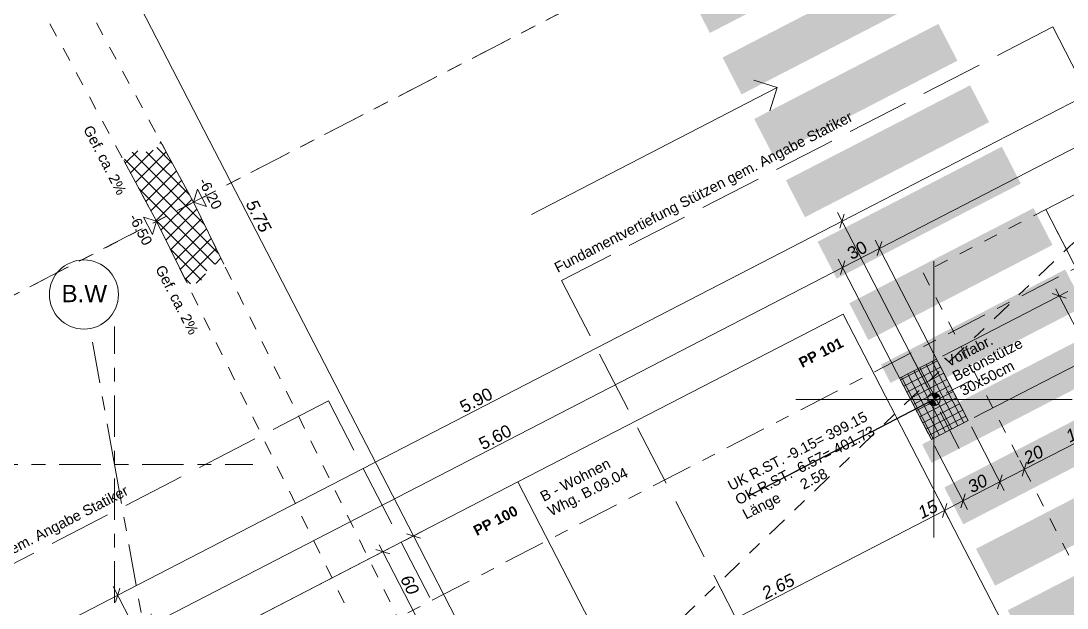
# Model space of a CAD drawing. Header units: metres. Extents: x 2688579.7 to 2688666, y 1281656.9 to 1281721.4.
# Drawn here: x 2688632.6 to 2688640.17, y 1281685.55 to 1281689.8 of the extents above; entities that cross this region are included whole.
import ezdxf

# ---------------------------------------------------------------- set-up
doc = ezdxf.new("R2010")
doc.units = ezdxf.units.M
doc.header["$PDMODE"] = 2
doc.header["$PDSIZE"] = -2
for name, pattern in [('Strich 2_1mm', [0.15000000000000002, 0.1, -0.05]), ('Strich 9_3mm', [0.6, 0.45, -0.15]), ('Strichpunkt 3_1_1mm Achsen', [0.25, 0.15, -0.05, 0, -0.05]), ('Strichpunkt 6_1_1mm', [0.39999999999999997, 0.3, -0.05, 0, -0.05]), ('Strichpunkt 6_2_2mm Schnitt', [0.5, 0.3, -0.1, 0, -0.1])]:
    doc.linetypes.add(name, pattern=pattern)
for name, color, linetype in [('00 11 Geometer', 7, 'Continuous'), ('00 14 Achsen', 7, 'Continuous'), ('00 73 Schnittlinien', 7, 'Continuous'), ('00 80 Plangrafik', 7, 'Continuous'), ('01 16 Stützen', 7, 'Continuous'), ('01 20 Linien', 7, 'Continuous'), ('02 11 Fundamente', 7, 'Continuous'), ('02 12 Unterzüge_Deckenabsätze', 7, 'Continuous'), ('03 14 Rampen', 7, 'Continuous'), ('07 12 Bemassung innen', 7, 'Continuous'), ('07 13 Höhenkoten', 7, 'Continuous'), ('08 11 Beschriftung allgemein', 7, 'Continuous'), ('09 11 Raumdefinitionen.SIA 416', 7, 'Continuous')]:
    doc.layers.add(name, color=color, linetype=linetype)
doc.styles.add('ERSTELLTER_STIL_1', font='arial.ttf')
doc.styles.add('ERSTELLTER_STIL_2', font='')
doc.styles.add('ERSTELLTER_STIL_3', font='')
doc.styles.get("Standard").update_dxf_attribs({"font": 'arial.ttf'})
doc.styles.get('ERSTELLTER_STIL_2').set_extended_font_data('Arial', italic=True)
doc.styles.get('ERSTELLTER_STIL_3').set_extended_font_data('Arial', bold=True)
doc.dimstyles.new('ERSTELLTER_STIL__1', dxfattribs={"dimtxt": 0.08999999761581422, "dimasz": 0.07125000000000001, "dimexe": 0.18, "dimexo": 0.0625, "dimgap": 0.09, "dimtad": 1, "dimzin": 0, "dimdsep": 46, "dimtxsty": 'ERSTELLTER_STIL_2', "dimblk": 'ARROWHEAD_6', "dimblk1": 'ARROWHEAD_6', "dimblk2": 'ARROWHEAD_6', "dimcen": 0.09, "dimse1": 1, "dimse2": 1, "dimclrd": 256, "dimclre": 256, "dimclrt": 256, "dimazin": 0, "dimtfac": 1, "dimtdec": 4, "dimtmove": 0, "dimatfit": 3, "dimfxl": 1, "dimtolj": 1, "dimtzin": 0, "dimarcsym": 0})
doc.dimstyles.new('ERSTELLTER_STIL__12', dxfattribs={"dimtxt": 0.08999999761581422, "dimasz": 0.07125000000000001, "dimexe": 0.18, "dimexo": 0.05, "dimgap": 0.09, "dimtad": 1, "dimzin": 0, "dimdsep": 46, "dimtxsty": 'ERSTELLTER_STIL_2', "dimblk": 'ARROWHEAD_6', "dimblk1": 'ARROWHEAD_6', "dimblk2": 'ARROWHEAD_6', "dimcen": 0.09, "dimclrd": 256, "dimclre": 256, "dimclrt": 256, "dimazin": 0, "dimtfac": 1, "dimtdec": 4, "dimtmove": 0, "dimatfit": 3, "dimfxl": 1, "dimtolj": 1, "dimtzin": 0, "dimarcsym": 0})
doc.dimstyles.new('ERSTELLTER_STIL__13', dxfattribs={"dimtxt": 0.08999999761581422, "dimasz": 0.07125000000000001, "dimexe": 0.18, "dimexo": 0.5, "dimgap": 0.09, "dimtad": 1, "dimzin": 0, "dimdsep": 46, "dimtxsty": 'ERSTELLTER_STIL_2', "dimblk": 'ARROWHEAD_6', "dimblk1": 'ARROWHEAD_6', "dimblk2": 'ARROWHEAD_6', "dimcen": 0.09, "dimclrd": 256, "dimclre": 256, "dimclrt": 256, "dimazin": 0, "dimtfac": 1, "dimtdec": 4, "dimtmove": 0, "dimatfit": 3, "dimfxl": 1, "dimtolj": 1, "dimtzin": 0, "dimarcsym": 0})
doc.dimstyles.new('ERSTELLTER_STIL__14', dxfattribs={"dimtxt": 0.08999999761581422, "dimasz": 0.07125000000000001, "dimexe": 0.18, "dimexo": 0.0625, "dimgap": 0.09, "dimtad": 1, "dimzin": 0, "dimdsep": 46, "dimtxsty": 'ERSTELLTER_STIL_2', "dimblk": 'ARROWHEAD_6', "dimblk1": 'ARROWHEAD_6', "dimblk2": 'ARROWHEAD_6', "dimcen": 0.09, "dimse1": 1, "dimse2": 1, "dimclrd": 256, "dimclre": 256, "dimclrt": 256, "dimazin": 0, "dimtfac": 1, "dimtdec": 4, "dimtmove": 2, "dimatfit": 3, "dimfxl": 1, "dimtolj": 1, "dimtzin": 0, "dimarcsym": 0})
doc.dimstyles.new('ERSTELLTER_STIL__19', dxfattribs={"dimtxt": 0.18, "dimasz": 0.1824, "dimexe": 0.18, "dimexo": 0.0625, "dimgap": 0.09, "dimtad": 0, "dimtih": 1, "dimtoh": 1, "dimdec": 4, "dimzin": 0, "dimdsep": 46, "dimtxsty": 'Standard', "dimcen": 0.09, "dimadec": 0, "dimazin": 0, "dimtfac": 1, "dimtdec": 4, "dimtmove": 0, "dimatfit": 3, "dimldrblk": 'ARROWHEAD_12', "dimfxl": 1, "dimtolj": 1, "dimtzin": 0, "dimarcsym": 0})
doc.dimstyles.new('ERSTELLTER_STIL__2', dxfattribs={"dimtxt": 0.08999999761581422, "dimasz": 0.07125000000000001, "dimexe": 0.18, "dimexo": 0.05, "dimgap": 0.09, "dimtad": 1, "dimzin": 0, "dimdsep": 46, "dimtxsty": 'ERSTELLTER_STIL_1', "dimblk": 'ARROWHEAD_6', "dimblk1": 'ARROWHEAD_6', "dimblk2": 'ARROWHEAD_6', "dimcen": 0.09, "dimclrd": 7, "dimclre": 7, "dimclrt": 7, "dimazin": 0, "dimtfac": 1, "dimtdec": 4, "dimtmove": 0, "dimatfit": 3, "dimfxl": 1, "dimtolj": 1, "dimtzin": 0, "dimarcsym": 0})

# ---------------------------------------------------------------- blocks, each defined once
blk = doc.blocks.new('*D111')
at = {"layer": '07 12 Bemassung innen', "color": 7, "linetype": 'Continuous', "lineweight": 5, "transparency": 16777216}
for p, q in [((233.2878005992614, 32.88388098017178), (240.8856666908548, 36.80498124849881)), ((233.9298526917144, 31.63978481112208), (233.2555547301713, 32.94636339035959)), ((227.3783098415156, 29.83411601767645), (233.2878005992614, 32.88388098017178)), ((227.4105557106057, 29.77163360748863), (225.8878569220695, 32.72214767278322))]:
    blk.add_line(p, q, dxfattribs=at)
at = {"layer": '07 12 Bemassung innen', "color": 7, "linetype": 'Continuous', "lineweight": 18, "transparency": 16777216}
for p, q in [((233.3039267545135, 32.93440272911997), (233.2716744440092, 32.83335923122359)), ((227.3944359967678, 29.88463776662464), (227.3621836862635, 29.78359426872826))]:
    blk.add_line(p, q, dxfattribs=at)
at = {"layer": '07 12 Bemassung innen', "color": 7, "lineweight": 18, "transparency": 16777216, "insert": (230.2184070371142, 31.32008666355038), "char_height": 0.08999999761581422, "attachment_point": 7, "rotation": 27.29731528547218, "style": 'ERSTELLTER_STIL_1'}
blk.add_mtext('\\A1;{\\pql;\\fArial|b0|i0|c0|p38;6.65}', dxfattribs=at)
blk = doc.blocks.new('ARROWHEAD_6')
at = {"color": 0, "linetype": 'Continuous', "lineweight": 0}
for p, q in [((0, 0), (-1, 0)), ((-0.5, -0.5), (0.5, 0.5))]:
    blk.add_line(p, q, dxfattribs=at)
blk = doc.blocks.new('*D112')
at = {"layer": '07 12 Bemassung innen', "color": 7, "linetype": 'Continuous', "lineweight": 5, "transparency": 16777216}
for p, q in [((240.8856666908548, 36.80498124849881), (246.1277193206073, 39.51029530975206)), ((233.2878005992614, 32.88388098017178), (240.8856666908548, 36.80498124849881)), ((241.527718849225, 35.56088495172227), (240.8534208217647, 36.86746365868662))]:
    blk.add_line(p, q, dxfattribs=at)
at = {"layer": '07 12 Bemassung innen', "color": 7, "linetype": 'Continuous', "lineweight": 18, "transparency": 16777216}
for p, q in [((240.9017928461069, 36.855502997447), (240.8695405356026, 36.75445949955063)), ((233.3039267545135, 32.93440272911997), (233.2716744440092, 32.83335923122359))]:
    blk.add_line(p, q, dxfattribs=at)
at = {"layer": '07 12 Bemassung innen', "color": 7, "lineweight": 18, "transparency": 16777216, "insert": (236.9720854617837, 34.80551927896156), "char_height": 0.08999999761581422, "attachment_point": 7, "rotation": 27.29731528547218, "style": 'ERSTELLTER_STIL_1'}
blk.add_mtext('\\A1;{\\pql;\\fArial|b0|i0|c0|p38;8.55}', dxfattribs=at)
blk = doc.blocks.new('*D113')
at = {"layer": '07 12 Bemassung innen', "color": 7, "linetype": 'Continuous', "lineweight": 5, "transparency": 16777216}
for p, q in [((246.7698181174055, 38.26610864228707), (246.0954734515172, 39.57277771993987)), ((240.8856666908548, 36.80498124849881), (246.1277193206073, 39.51029530975206))]:
    blk.add_line(p, q, dxfattribs=at)
at = {"layer": '07 12 Bemassung innen', "color": 7, "linetype": 'Continuous', "lineweight": 18, "transparency": 16777216}
for p, q in [((246.1438454758594, 39.56081705870024), (246.1115931653551, 39.45977356080387)), ((240.9017928461069, 36.855502997447), (240.8695405356026, 36.75445949955063))]:
    blk.add_line(p, q, dxfattribs=at)
at = {"layer": '07 12 Bemassung innen', "color": 7, "lineweight": 18, "transparency": 16777216, "insert": (243.3920448224567, 38.1187264437517), "char_height": 0.08999999761581422, "attachment_point": 7, "rotation": 27.29731528547218, "style": 'ERSTELLTER_STIL_1'}
blk.add_mtext('\\A1;{\\pql;\\fArial|b0|i0|c0|p38;5.90}', dxfattribs=at)
blk = doc.blocks.new('*D114')
at = {"layer": '07 12 Bemassung innen', "color": 7, "linetype": 'Continuous', "lineweight": 5, "transparency": 16777216}
for p, q in [((246.1277193206073, 39.51029530975206), (252.0388640793082, 42.56091386765312)), ((246.7698181174055, 38.26610864228707), (246.0954734515172, 39.57277771993987)), ((240.8856666908548, 36.80498124849881), (246.1277193206073, 39.51029530975206))]:
    blk.add_line(p, q, dxfattribs=at)
at = {"layer": '07 12 Bemassung innen', "color": 7, "linetype": 'Continuous', "lineweight": 18, "transparency": 16777216}
for p, q in [((252.0549902345603, 42.61143561660131), (252.022737924056, 42.51039211870492)), ((246.1438454758594, 39.56081705870024), (246.1115931653551, 39.45977356080387))]:
    blk.add_line(p, q, dxfattribs=at)
at = {"layer": '07 12 Bemassung innen', "color": 7, "lineweight": 18, "transparency": 16777216, "insert": (248.9686435166834, 40.99669275332886), "char_height": 0.08999999761581422, "attachment_point": 7, "rotation": 27.29731528547218, "style": 'ERSTELLTER_STIL_1'}
blk.add_mtext('\\A1;{\\pql;\\fArial|b0|i0|c0|p38;6.65}', dxfattribs=at)
blk = doc.blocks.new('*D115')
at = {"layer": '07 12 Bemassung innen', "color": 7, "linetype": 'Continuous', "lineweight": 5, "transparency": 16777216}
for p, q in [((260.0529821663325, 40.45099655346925), (257.4753283488428, 45.44568355343395)), ((252.0388640793082, 42.56091386765311), (257.5075742179328, 45.38320114324614)), ((257.5075742179328, 45.38320114324614), (257.5575601460831, 45.40899783851817)), ((246.1277193206073, 39.51029530975206), (252.0388640793082, 42.56091386765312)), ((252.6810044893866, 41.31664656666465), (252.0066182102181, 42.62339627784093))]:
    blk.add_line(p, q, dxfattribs=at)
at = {"layer": '07 12 Bemassung innen', "color": 7, "linetype": 'Continuous', "lineweight": 18, "transparency": 16777216}
for p, q in [((257.4914480626807, 45.33267939429795), (257.523700373185, 45.43372289219433)), ((252.0549902345603, 42.61143561660131), (252.022737924056, 42.51039211870492))]:
    blk.add_line(p, q, dxfattribs=at)
at = {"layer": '07 12 Bemassung innen', "color": 7, "lineweight": 18, "transparency": 16777216, "insert": (254.6392221424388, 43.92149346632515), "char_height": 0.08999999761581422, "attachment_point": 7, "rotation": 27.29731528547218, "style": 'ERSTELLTER_STIL_1'}
blk.add_mtext('\\A1;{\\pql;\\fArial|b0|i0|c0|p38;6.15\\fArial|b0|i0|c0|p38;\\A1{\\H.66x;\\S5^  ;}}', dxfattribs=at)
blk = doc.blocks.new('*D250')
at = {"layer": '07 12 Bemassung innen', "color": 7, "linetype": 'Continuous', "lineweight": 5, "transparency": 16777216}
for p, q in [((252.3097408329813, 42.36310763495781), (252.0431492183082, 42.22552525613005)), ((252.0109033482665, 42.28800766582673), (252.6623561083523, 41.02569598991101)), ((252.0431492183082, 42.22552525613005), (246.3985961207457, 39.31248898702451)), ((246.366350250704, 39.37497139672119), (247.0177635051525, 38.11273627037323)), ((246.3985961207457, 39.3124889870245), (246.1320045060726, 39.17490660819674))]:
    blk.add_line(p, q, dxfattribs=at)
at = {"layer": '07 12 Bemassung innen', "color": 7, "linetype": 'Continuous', "lineweight": 18, "transparency": 16777216}
for p, q in [((252.0270230638255, 42.17500350693624), (252.0592753727908, 42.27604700532385)), ((246.3824699662631, 39.2619672378307), (246.4147222752284, 39.36301073621831))]:
    blk.add_line(p, q, dxfattribs=at)
at = {"layer": '07 12 Bemassung innen', "color": 7, "lineweight": 18, "transparency": 16777216, "insert": (249.1062244736036, 40.73009527762353), "char_height": 0.08999999761581422, "attachment_point": 7, "rotation": 27.297316158146444, "style": 'ERSTELLTER_STIL_1'}
blk.add_mtext('\\A1;{\\pql;\\fArial|b0|i0|c0|p38;6.35}', dxfattribs=at)
blk = doc.blocks.new('*D251')
at = {"layer": '07 12 Bemassung innen', "color": 7, "linetype": 'Continuous', "lineweight": 5, "transparency": 16777216}
for p, q in [((246.3985961207457, 39.3124889870245), (246.1320045060726, 39.17490660819674)), ((246.0997586360309, 39.23738901789342), (246.7511697363712, 37.97515806553345)), ((246.1320045060726, 39.17490660819674), (241.1565435321994, 36.60717484593005))]:
    blk.add_line(p, q, dxfattribs=at)
at = {"layer": '07 12 Bemassung innen', "color": 7, "linetype": 'Continuous', "lineweight": 18, "transparency": 16777216}
for p, q in [((246.3824699662631, 39.2619672378307), (246.4147222752284, 39.36301073621831)), ((246.11587835159, 39.12438485900294), (246.1481306605552, 39.22542835739055))]:
    blk.add_line(p, q, dxfattribs=at)
at = {"layer": '07 12 Bemassung innen', "color": 7, "lineweight": 18, "transparency": 16777216, "insert": (246.1963536554892, 39.22837156538856), "char_height": 0.08999999761581422, "attachment_point": 7, "rotation": 27.297316158146444, "style": 'ERSTELLTER_STIL_1'}
blk.add_mtext('\\A1;{\\pql;\\fArial|b0|i0|c0|p38;30}', dxfattribs=at)
blk = doc.blocks.new('*D252')
at = {"layer": '07 12 Bemassung innen', "color": 7, "linetype": 'Continuous', "lineweight": 5, "transparency": 16777216}
for p, q in [((246.0997586360309, 39.23738901789342), (246.7511697363712, 37.97515806553345)), ((246.1320045060726, 39.17490660819674), (241.1565435321994, 36.60717484593005))]:
    blk.add_line(p, q, dxfattribs=at)
at = {"layer": '07 12 Bemassung innen', "color": 7, "linetype": 'Continuous', "lineweight": 18, "transparency": 16777216}
for p, q in [((246.11587835159, 39.12438485900294), (246.1481306605552, 39.22542835739055)), ((241.1404173777167, 36.55665309673626), (241.172669686682, 36.65769659512387))]:
    blk.add_line(p, q, dxfattribs=at)
at = {"layer": '07 12 Bemassung innen', "color": 7, "lineweight": 18, "transparency": 16777216, "insert": (243.5296258232126, 37.85212888310966), "char_height": 0.08999999761581422, "attachment_point": 7, "rotation": 27.297316158146444, "style": 'ERSTELLTER_STIL_1'}
blk.add_mtext('\\A1;{\\pql;\\fArial|b0|i0|c0|p38;5.60}', dxfattribs=at)
blk = doc.blocks.new('*D253')
at = {"layer": '07 12 Bemassung innen', "color": 7, "linetype": 'Continuous', "lineweight": 5, "transparency": 16777216}
for p, q in [((246.1320045060726, 39.17490660819674), (241.1565435321994, 36.60717484593005)), ((241.1242976621576, 36.66965725562672), (241.775664236972, 35.40751257980838)), ((241.1565435321994, 36.60717484593006), (240.8899519175262, 36.46959246710231)), ((240.8577060474845, 36.53207487679899), (241.5090704681907, 35.26993437496863)), ((240.8899519175262, 36.4695924671023), (233.5586846151991, 32.68607813371619))]:
    blk.add_line(p, q, dxfattribs=at)
at = {"layer": '07 12 Bemassung innen', "color": 7, "linetype": 'Continuous', "lineweight": 18, "transparency": 16777216}
for p, q in [((241.1404173777167, 36.55665309673626), (241.172669686682, 36.65769659512387)), ((240.8738257630436, 36.4190707179085), (240.9060780720089, 36.52011421629611))]:
    blk.add_line(p, q, dxfattribs=at)
at = {"layer": '07 12 Bemassung innen', "color": 7, "lineweight": 18, "transparency": 16777216, "insert": (240.9543010669429, 36.52305742429411), "char_height": 0.08999999761581422, "attachment_point": 7, "rotation": 27.297316158146444, "style": 'ERSTELLTER_STIL_1'}
blk.add_mtext('\\A1;{\\pql;\\fArial|b0|i0|c0|p38;30}', dxfattribs=at)
blk = doc.blocks.new('*D483')
at = {"layer": '07 12 Bemassung innen', "color": 7, "linetype": 'Continuous', "lineweight": 5, "transparency": 16777216}
for p, q in [((247.7625257040565, 39.00346619044979), (246.8558291883573, 38.53555698336454)), ((247.7000427894983, 38.97122129869047), (247.6742468760909, 39.02120763033698)), ((247.9293397975646, 38.52689835072149), (247.7000427894983, 38.97122129869047)), ((247.9918227121227, 38.55914324248081), (247.0851261964235, 38.09123403539555)), ((247.9551357109721, 38.47691201907498), (247.9293397975646, 38.52689835072149))]:
    blk.add_line(p, q, dxfattribs=at)
at = {"layer": '07 12 Bemassung innen', "color": 7, "linetype": 'Continuous', "lineweight": 18, "transparency": 16777216}
for p, q in [((247.750564286201, 38.95509435319777), (247.6495212927957, 38.98734824418317)), ((247.878818300862, 38.54302529621419), (247.9798612942673, 38.51077140522879))]:
    blk.add_line(p, q, dxfattribs=at)
at = {"layer": '07 12 Bemassung innen', "color": 7, "lineweight": 18, "transparency": 16777216, "insert": (247.7993661407995, 38.81800672257819), "char_height": 0.08999999761581422, "attachment_point": 7, "rotation": 297.29641908606095, "style": 'ERSTELLTER_STIL_1'}
blk.add_mtext('\\A1;{\\pql;\\fArial|b0|i0|c0|p38;50}', dxfattribs=at)
blk = doc.blocks.new('*D526')
at = {"layer": '07 12 Bemassung innen', "color": 253, "linetype": 'Continuous', "lineweight": 13, "true_color": 0x9f9f9f, "transparency": 16777216}
for p, q in [((252.7792688173603, 40.46782537803332), (250.557662882688, 39.32132338677254)), ((250.5254175135258, 39.38380605496017), (250.5899082518502, 39.25884071858491)), ((250.5415363232077, 39.27080176685265), (250.5737894421682, 39.37184500669245)), ((250.557662882688, 39.32132338677255), (248.3360569445078, 38.17482139370146)), ((248.3038115753456, 38.23730406188908), (248.36830231367, 38.11233872551383)), ((248.3360569445078, 38.17482139370144), (247.4474145525319, 37.7162205878527)), ((248.3199303850275, 38.12429977378154), (248.352183503988, 38.22534301362134))]:
    blk.add_line(p, q, dxfattribs=at)
at = {"layer": '07 12 Bemassung innen', "color": 253, "lineweight": 13, "true_color": 0x9f9f9f, "transparency": 16777216, "insert": (249.3322114057487, 38.70916146534022), "char_height": 0.08999999761581422, "attachment_point": 7, "rotation": 27.296856857298685, "style": 'ERSTELLTER_STIL_2'}
blk.add_mtext('\\A1;{\\pql;\\fArial|b0|i1|c0|p38;2.50}', dxfattribs=at)
blk = doc.blocks.new('*D527')
at = {"layer": '07 12 Bemassung innen', "color": 253, "linetype": 'Continuous', "lineweight": 13, "true_color": 0x9f9f9f, "transparency": 16777216}
for p, q in [((248.3360569445078, 38.17482139370144), (247.4474145525319, 37.7162205878527)), ((248.3199303850275, 38.12429977378154), (248.352183503988, 38.22534301362134)), ((247.4312879930517, 37.6656989679328), (247.4635411120122, 37.7667422077726))]:
    blk.add_line(p, q, dxfattribs=at)
at = {"layer": '07 12 Bemassung innen', "color": 253, "lineweight": 13, "true_color": 0x9f9f9f, "transparency": 16777216, "char_height": 0.08999999761581422, "attachment_point": 7, "rotation": 27.296856857298685, "style": 'ERSTELLTER_STIL_2'}
for s, insert in [('\\A1;{\\pql;\\fArial|b0|i1|c0|p38;1.00}', (247.7770872406707, 37.90661006588029)), ('\\A1;{\\pql;\\fArial|b0|i1|c0|p38;20}', (247.4724838246609, 37.7494136803514))]:
    blk.add_mtext(s, dxfattribs=dict(at, insert=insert))
blk = doc.blocks.new('*D528')
at = {"layer": '07 12 Bemassung innen', "color": 253, "linetype": 'Continuous', "lineweight": 13, "true_color": 0x9f9f9f, "transparency": 16777216}
for p, q in [((248.3360569445078, 38.17482139370144), (247.4474145525319, 37.7162205878527)), ((247.0636239419198, 38.02387221498882), (247.3019640368192, 37.56203457900128)), ((247.4474145525319, 37.7162205878527), (247.269718667657, 37.62451724718891)), ((247.4151691833697, 37.77870325604032), (247.4796599216941, 37.65373791966507)), ((247.4312879930517, 37.6656989679328), (247.4635411120122, 37.7667422077726)), ((247.2535921081767, 37.57399562726901), (247.2858452271372, 37.67503886710881)), ((247.269718667657, 37.62451724718891), (247.0031259500642, 37.4869370054343))]:
    blk.add_line(p, q, dxfattribs=at)
blk = doc.blocks.new('*D529')
at = {"layer": '07 12 Bemassung innen', "color": 253, "linetype": 'Continuous', "lineweight": 13, "true_color": 0x9f9f9f, "transparency": 16777216}
for p, q in [((247.2535921081767, 37.57399562726901), (247.2858452271372, 37.67503886710881)), ((247.269718667657, 37.62451724718891), (247.0031259500642, 37.4869370054343)), ((246.986999390584, 37.43641538551441), (247.0192525095445, 37.53745862535419))]:
    blk.add_line(p, q, dxfattribs=at)
at = {"layer": '07 12 Bemassung innen', "color": 253, "lineweight": 13, "true_color": 0x9f9f9f, "transparency": 16777216, "insert": (247.067475528083, 37.54040144678795), "char_height": 0.08999999761581422, "attachment_point": 7, "rotation": 27.296856857298685, "style": 'ERSTELLTER_STIL_2'}
blk.add_mtext('\\A1;{\\pql;\\fArial|b0|i1|c0|p38;30}', dxfattribs=at)
blk = doc.blocks.new('*D530')
at = {"layer": '07 12 Bemassung innen', "color": 253, "linetype": 'Continuous', "lineweight": 13, "true_color": 0x9f9f9f, "transparency": 16777216}
for p, q in [((246.7970301731384, 37.88629401014905), (247.0353713192264, 37.42445433724667)), ((247.269718667657, 37.62451724718891), (247.0031259500642, 37.4869370054343)), ((247.0031259500642, 37.4869370054343), (246.8697998278292, 37.41813152456847)), ((246.986999390584, 37.43641538551441), (247.0192525095445, 37.53745862535419)), ((246.853673268349, 37.36760990464857), (246.8859263873095, 37.46865314448836))]:
    blk.add_line(p, q, dxfattribs=at)
blk = doc.blocks.new('*D531')
at = {"layer": '07 12 Bemassung innen', "color": 253, "linetype": 'Continuous', "lineweight": 13, "true_color": 0x9f9f9f, "transparency": 16777216}
for p, q in [((246.837554458667, 37.48061419275609), (246.9020451969914, 37.35564885638084)), ((247.0031259500642, 37.4869370054343), (246.8697998278292, 37.41813152456847)), ((246.8697998278292, 37.41813152456847), (244.5148975328398, 36.20283941164556)), ((246.853673268349, 37.36760990464857), (246.8859263873095, 37.46865314448836)), ((244.5148975328398, 36.20283941164556), (242.1595986778942, 34.98734264641583)), ((244.4826521636776, 36.26532207983319), (244.547142902002, 36.14035674345794)), ((244.4987709733595, 36.15231779172566), (244.53102409232, 36.25336103156545))]:
    blk.add_line(p, q, dxfattribs=at)
at = {"layer": '07 12 Bemassung innen', "color": 253, "lineweight": 13, "true_color": 0x9f9f9f, "transparency": 16777216, "char_height": 0.08999999761581422, "attachment_point": 7, "rotation": 27.296856857298685, "style": 'ERSTELLTER_STIL_2'}
for s, insert in [('\\A1;{\\pql;\\fArial|b0|i1|c0|p38;15}', (246.706836994145, 37.35428707302245)), ('\\A1;{\\pql;\\fArial|b0|i1|c0|p38;2.65}', (245.5777001724853, 36.77157454321023))]:
    blk.add_mtext(s, dxfattribs=dict(at, insert=insert))
blk = doc.blocks.new('*D560')
at = {"layer": '07 12 Bemassung innen', "color": 253, "linetype": 'Continuous', "lineweight": 13, "true_color": 0x9f9f9f, "transparency": 16777216}
for p, q in [((238.0331832978011, 46.75485599043631), (238.1581491267142, 46.81934577434868)), ((238.1461877090112, 46.77097393705896), (238.0451447155042, 46.80322782772603)), ((238.0698702986928, 46.83708721395773), (238.0956662122577, 46.78710088239249)), ((238.0956662122577, 46.78710088239249), (240.3886477220243, 42.343849290175)), ((240.3261648075677, 42.31160439821882), (240.4511306364809, 42.37609418213118)), ((240.4391692187778, 42.32772234484147), (240.3381262252708, 42.35997623550853)), ((240.3886477220243, 42.343849290175), (243.0257616069482, 37.2337511850927))]:
    blk.add_line(p, q, dxfattribs=at)
at = {"layer": '07 12 Bemassung innen', "color": 253, "lineweight": 13, "true_color": 0x9f9f9f, "transparency": 16777216, "insert": (238.9300400509958, 45.20953367548463), "char_height": 0.08999999761581422, "attachment_point": 7, "rotation": 297.2964192665797, "style": 'ERSTELLTER_STIL_2'}
blk.add_mtext('\\A1;{\\pql;\\fArial|b0|i1|c0|p38;5.00}', dxfattribs=at)
blk = doc.blocks.new('*D561')
at = {"layer": '07 12 Bemassung innen', "color": 253, "linetype": 'Continuous', "lineweight": 13, "true_color": 0x9f9f9f, "transparency": 16777216}
for p, q in [((240.4391692187778, 42.32772234484147), (240.3381262252708, 42.35997623550853)), ((240.3886477220243, 42.343849290175), (243.0257616069482, 37.2337511850927)), ((243.0762831037017, 37.21762423975917), (242.9752401101948, 37.24987813042624))]:
    blk.add_line(p, q, dxfattribs=at)
at = {"layer": '07 12 Bemassung innen', "color": 253, "lineweight": 13, "true_color": 0x9f9f9f, "transparency": 16777216, "insert": (241.8086825869485, 39.63686206234149), "char_height": 0.08999999761581422, "attachment_point": 7, "rotation": 297.2964192665797, "style": 'ERSTELLTER_STIL_2'}
blk.add_mtext('\\A1;{\\pql;\\fArial|b0|i1|c0|p38;5.75}', dxfattribs=at)
blk = doc.blocks.new('*D562')
at = {"layer": '07 12 Bemassung innen', "color": 253, "linetype": 'Continuous', "lineweight": 13, "true_color": 0x9f9f9f, "transparency": 16777216}
for p, q in [((240.3886477220243, 42.343849290175), (243.0257616069482, 37.2337511850927)), ((242.9632786924917, 37.20150629313652), (243.0882445214048, 37.26599607704888)), ((243.0762831037017, 37.21762423975917), (242.9752401101948, 37.24987813042624)), ((243.0257616069482, 37.23375118509271), (245.3187431167148, 32.79049959287521)), ((245.2562602022583, 32.75825470091903), (245.3812260311714, 32.8227444848314)), ((245.2682216199614, 32.80662653820875), (245.3692646134683, 32.77437264754168)), ((245.3187431167148, 32.79049959287521), (245.3445390302798, 32.74051326130998))]:
    blk.add_line(p, q, dxfattribs=at)
at = {"layer": '07 12 Bemassung innen', "color": 253, "lineweight": 13, "true_color": 0x9f9f9f, "transparency": 16777216, "insert": (244.1333423193859, 35.1267741807662), "char_height": 0.08999999761581422, "attachment_point": 7, "rotation": 297.2964192665797, "style": 'ERSTELLTER_STIL_2'}
blk.add_mtext('\\A1;{\\pql;\\fArial|b0|i1|c0|p38;5.00}', dxfattribs=at)
blk = doc.blocks.new('*D566')
at = {"layer": '07 12 Bemassung innen', "color": 253, "linetype": 'Continuous', "lineweight": 13, "true_color": 0x9f9f9f, "transparency": 16777216}
for p, q in [((241.4705166363353, 36.43162164729922), (242.8668031856621, 37.1521883704508)), ((242.8548417679591, 37.10381653316109), (242.7537987744521, 37.13607042382815)), ((242.7785243576407, 37.16992981005986), (242.8043202712056, 37.11994347849462)), ((242.8043202712056, 37.11994347849462), (243.0794808937772, 36.58674778147341)), ((243.1300023905307, 36.57062083613989), (243.0289593970237, 36.60287472680694))]:
    blk.add_line(p, q, dxfattribs=at)
at = {"layer": '07 12 Bemassung innen', "color": 253, "lineweight": 13, "true_color": 0x9f9f9f, "transparency": 16777216, "insert": (242.9265754295423, 36.92229252780793), "char_height": 0.08999999761581422, "attachment_point": 7, "rotation": 297.29641926657973, "style": 'ERSTELLTER_STIL_2'}
blk.add_mtext('\\A1;{\\pql;\\fArial|b0|i1|c0|p38;60}', dxfattribs=at)
blk = doc.blocks.new('ARROWHEAD_12')
at = {"color": 0, "linetype": 'Continuous', "lineweight": 0}
blk.add_line((0, 0), (-1, 0), dxfattribs=at)
at = {"color": 0, "linetype": 'Continuous', "lineweight": 0, "const_width": 0.25, "flags": 128}
for points in [[(-0.125, 0, 0.414213562373095), (0, -0.125)], [(0.125, 0, 0.414213562373095), (0, 0.125)]]:
    blk.add_lwpolyline(points, format="xyb", dxfattribs=at)
at = {"color": 0, "linetype": 'Continuous', "lineweight": 0}
blk.add_circle((0, 0), 0.25, dxfattribs=at)
blk = doc.blocks.new('A$C08e27e3d')
at = {"layer": '00 80 Plangrafik', "linetype": 'Continuous', "lineweight": 0, "true_color": 0x373737}
for points in [[(54.72306175577791, 33.73380339296563), (56.05599055312803, 34.42167377307148), (55.91841234499577, 34.6882675401537), (54.58548355093808, 34.00039716174697)], [(54.95235876384425, 33.28948044499671), (56.28528756668192, 33.97735082793439), (56.1477093585496, 34.24394459501662), (54.81478055900448, 33.55607421377801)], [(55.18165577191075, 32.84515749702773), (56.51458458023575, 33.53302788279732), (56.37700637210344, 33.79962164987955), (55.04407756707087, 33.11175126580913)], [(55.41095277997709, 32.40083454905882), (56.74388159378964, 33.0887049376602), (56.60630338565727, 33.35529870474246), (55.27337457513727, 32.66742831784016)], [(55.64024978804349, 31.95651160108994), (56.97317860734336, 32.64438199252317), (56.8356003992111, 32.91097575960537), (55.50267158320366, 32.22310536987125)], [(55.86954684658565, 31.51218867825364), (57.20247562198574, 32.20005904703196), (57.06489741385349, 32.4666528141142), (55.73196864174588, 31.77878244703502)], [(55.961265648113, 31.3344595117999), (56.02980352468145, 31.20164944093172), (56.36304573297986, 31.37362220369868), (56.43208605460254, 31.23983848490899), (57.43177263553957, 31.75573609405), (57.29419441933425, 32.02232986380721)], [(56.25910053359965, 30.75732650175806), (56.32814087716318, 30.62354278560816), (57.66106964909341, 31.31141314701628), (57.52349145422178, 31.57800692580512), (56.52380485801331, 31.0621093026794), (56.59234276121416, 30.92929926613834)], [(56.55743787078455, 30.17921983434672), (57.8903666626473, 30.86709021162073), (57.75278845451498, 31.13368397870299), (56.41985966594473, 30.44581360312804)], [(56.78673487885095, 29.73489688637782), (58.11966367620107, 30.42276726648366), (57.98208546806882, 30.68936103356589), (56.64915667401112, 30.00149065515916)], [(57.01603188691729, 29.2905739384089), (58.34896068975496, 29.97844432134657), (58.21138248162265, 30.24503808842881), (56.87845368207752, 29.5571677071902)]]:
    blk.add_hatch(color=250, dxfattribs=at).paths.add_polyline_path(points)
at = {"layer": '01 16 Stützen', "linetype": 'Continuous', "lineweight": 13, "true_color": 0xdfdfdf}
blk.add_hatch(color=254, dxfattribs=at).paths.add_polyline_path([(56.09648348927539, 31.2360602676701), (56.32578049734167, 30.79173731970112), (56.59237426612304, 30.92931552454089), (56.36307725805676, 31.37363847250987)])
at = {"layer": '01 16 Stützen', "linetype": 'Continuous', "lineweight": 5, "true_color": 0x4e4e4e}
h = blk.add_hatch(dxfattribs=at)
h.set_pattern_fill('KUNSTSTEIN__BETONWERKSTE_53', color=251, style=0, pattern_type=2)
h.set_pattern_definition([(297.296419086061, (56.09648348927539, 31.2360602676701), (0.04443229479689866, 0.02292970080662836), []), (207.2964190860608, (56.09648348927539, 31.2360602676701), (-0.0229297008066282, 0.04443229479689874), [])])
h.paths.add_polyline_path([(56.09648348927539, 31.2360602676701), (56.32578049734167, 30.79173731970112), (56.59237426612304, 30.92931552454089), (56.36307725805676, 31.37363847250987)])
at = {"layer": '02 12 Unterzüge_Deckenabsätze', "linetype": 'Continuous', "lineweight": 13, "true_color": 0x3494fd}
h = blk.add_hatch(dxfattribs=at)
h.set_pattern_fill('BETON_0001', color=150, style=0, pattern_type=2)
h.set_pattern_definition([(44.99999999999999, (-190.4483196355036, -7.138988810048026), (-0.05303300858899104, 0.05303300858899108), []), (135.0000000000002, (-190.4483196355036, -7.138988810048026), (0.0530330085889909, 0.05303300858899123), [])])
h.paths.add_polyline_path([(50.48078854404471, 32.81107958751031), (50.71855616579526, 32.37114197176752), (50.93902346053497, 31.92314182746368, 0.4154092124921858), (51.07231839327787, 31.99193516421662, -0.4134620149122687), (51.20561332602077, 32.06072850096957), (50.98515124081078, 32.50871796573762), (50.74737801881579, 32.94866626101619, -0.4239852128929465), (50.61408328143025, 32.87987292426325, 0.3386067934649873)])
at = {"layer": '00 11 Geometer', "color": 250, "linetype": 'Continuous', "lineweight": 13, "true_color": 0x3f3f3f}
blk.add_open_spline([(61.10243485247656, 48.48420281692729), (56.77352997377159, 47.34081434957805), (52.4635852428363, 46.16539965738131), (48.13468036413133, 45.02201119003207), (44.67800041448561, 44.10900244983433), (41.2023603170702, 43.22801993448409), (37.74568036742448, 42.31501119428635), (37.74568036742448, 42.31501119428635), (36.51101375635653, 46.29834470393457), (35.89368042427986, 48.29001137435757), (35.89368042427986, 48.29001137435757), (32.77968142585769, 46.72534450430744), (31.22268144538566, 45.94301117149502), (31.22268144538566, 45.94301117149502), (21.44268032567516, 43.82167784365215), (16.55268032368213, 42.76101117565617), (16.55268032368213, 42.76101117565617), (7.358013710788782, 41.1450112190409), (2.760680377799417, 40.33701121977851), (2.760680377799417, 40.33701121977851), (2.852681969608511, 38.82034512477316), (2.898681985064741, 38.06201179612749), (2.898681985064741, 38.06201179612749), (4.857346937842067, 28.42001115491934), (5.836680270116176, 23.59901115422458), (5.836680270116176, 23.59901115422458), (7.250013421140011, 21.69701122663304), (7.95668008768871, 20.74601122418739), (7.95668008768871, 20.74601122418739), (10.0486806438671, 18.48401050067827), (11.09468064675048, 17.35301049550385), (11.09468064675048, 17.35301049550385), (13.36067895529732, 15.25367757499539), (14.49367895102068, 14.20401090647415), (14.49367895102068, 14.20401090647415), (16.14301102872878, 13.00001188282244), (16.96767767410665, 12.39801188566111), (16.96767767410665, 12.39801188566111), (20.31968006337001, 9.776678227431553), (21.99568005822539, 8.466011565954837), (21.99568005822539, 8.466011565954837), (24.63768051177203, 6.944010933473187), (25.95868050524905, 6.183010929807502), (25.95868050524905, 6.183010929807502), (28.60930300305984, 5.333717593874063), (29.84025381909623, 4.957434972593042), (31.07120463935598, 4.581152350021007), (32.39626387633277, 4.285094314451996), (33.81543054463282, 4.069260977519157), (35.23459722133293, 3.853427639308798), (36.52668118368777, 3.744678008936125), (37.69168119490087, 3.743011342904943), (38.85668119028151, 3.741344676896411), (39.77044249357601, 3.744428238438006), (40.43296699630037, 3.752262269690114), (41.09549149855911, 3.760096300936716), (41.95790802579259, 3.796513086969954), (43.020216845292, 3.861512388413253), (44.08252568015769, 3.926511690796765), (45.41718103768528, 4.05617725272498), (47.02418104823619, 4.250510583476576), (49.43468106569662, 4.542010579801577), (51.84518209969565, 4.833511419904831), (54.25568211622476, 5.125011425543057), (54.25568211622476, 5.125011425543057), (66.34501369887903, 7.421677856550964), (72.38968036588221, 8.570011189750808), (72.38968036588221, 8.570011189750808), (76.09901367299199, 9.525344516228365), (77.9536803381884, 10.00301118226111), (77.9536803381884, 10.00301118226111), (81.43301373099848, 12.11901121547766), (83.17268039923101, 13.17701121706836), (83.17268039923101, 13.17701121706836), (79.77201372868126, 18.68234452860381), (78.0716803985083, 21.43501119579509), (77.2604064339207, 22.74838120428235), (76.44901363862618, 24.06167781058088), (75.63768030315578, 25.37501114358515), (75.63768030315578, 25.37501114358515), (73.88301371953781, 28.15701115348356), (73.00568038815572, 29.54801115215145), (71.2765175777854, 32.28957514030248), (69.54768033869505, 35.03134452163562), (67.81868033468663, 37.77301118833334), (67.81868033468663, 37.77301118833334), (61.10243485247656, 48.48420281692729), (61.10243485247656, 48.48420281692729)], degree=3, knots=[0, 0, 0, 0, 1, 1, 1, 2, 2, 2, 3, 3, 3, 4, 4, 4, 5, 5, 5, 6, 6, 6, 7, 7, 7, 8, 8, 8, 9, 9, 9, 10, 10, 10, 11, 11, 11, 12, 12, 12, 13, 13, 13, 14, 14, 14, 15, 15, 15, 16, 16, 16, 17, 17, 17, 18, 18, 18, 19, 19, 19, 20, 20, 20, 21, 21, 21, 22, 22, 22, 23, 23, 23, 24, 24, 24, 25, 25, 25, 26, 26, 26, 27, 27, 27, 28, 28, 28, 29, 29, 29, 29], dxfattribs=at)
at = {"layer": '00 14 Achsen', "color": 7, "linetype": 'Strichpunkt 6_1_1mm', "lineweight": 13}
for p, q in [((48.98180080369906, 27.70513843605968), (69.20009957990555, 38.13898099661483)), ((50.41416991447483, 30.61131850086574), (50.23717237573143, 31.59552979488689)), ((54.81910433960468, 6.117270496499795), (50.41416991447483, 30.61131850086574))]:
    blk.add_line(p, q, dxfattribs=at)
at = {"layer": '00 14 Achsen', "color": 7, "linetype": 'Continuous', "lineweight": 13}
blk.add_circle((50.19292299104558, 31.84158261839218), 0.25, dxfattribs=at)
at = {"layer": '00 14 Achsen', "color": 7, "linetype": 'Strichpunkt 6_1_1mm', "lineweight": 13}
blk.add_point((50.41416991447483, 30.61131850086574), dxfattribs=at)
blk.add_point((50.41416991447483, 30.61131850086574), dxfattribs=at)
at = {"layer": '00 73 Schnittlinien', "color": 7, "linetype": 'Strichpunkt 6_2_2mm Schnitt', "lineweight": 13}
blk.add_line((67.13092145118668, 40.84096209043313), (38.30985946894012, 25.96758334071729), dxfattribs=at)
at = {"layer": '00 80 Plangrafik', "color": 7, "linetype": 'Strich 2_1mm', "lineweight": 5, "flags": 128}
blk.add_lwpolyline([(45.01658631918855, 29.42865249479905), (65.44928429451016, 39.97290303232849)], dxfattribs=at)
at = {"layer": '01 16 Stützen', "color": 7, "linetype": 'Continuous', "lineweight": 5}
for p, q in [((56.29856947608596, 31.17155248569929), (56.16099127124619, 31.43814625448069)), ((56.433293467293, 31.12854729771875), (56.61102264648059, 31.22026610094527)), ((56.25556428810543, 31.03682849449224), (56.07783510891784, 30.94510969126572)), ((56.39028827931247, 30.9938233065117), (56.52786648415224, 30.72722953773031))]:
    blk.add_line(p, q, dxfattribs=at)
at = {"layer": '01 16 Stützen', "color": 7, "linetype": 'Continuous', "lineweight": 18, "flags": 128}
blk.add_lwpolyline([(56.09648348927539, 31.2360602676701), (56.32578049734167, 30.79173731970112), (56.59237426612304, 30.92931552454089), (56.36307725805676, 31.37363847250987)], close=True, dxfattribs=at)
at = {"layer": '01 16 Stützen', "color": 7, "linetype": 'Continuous', "lineweight": 5}
blk.add_point((56.34442887769922, 31.0826878961055), dxfattribs=at)
at = {"layer": '01 20 Linien', "color": 7, "linetype": 'Continuous', "lineweight": 5}
for p, q in [((55.2096335774294, 33.33839011473243), (55.04122690794389, 33.39214133493064)), ((53.43237045995957, 32.42114652043404), (55.2096335774294, 33.33839011473243)), ((55.2096335774294, 33.33839011473243), (55.15588235723118, 33.16998344524691))]:
    blk.add_line(p, q, dxfattribs=at)
at = {"layer": '02 11 Fundamente', "color": 7, "linetype": 'Strich 9_3mm', "lineweight": 5}
for points in [[(57.2045326355402, 33.77716773030468), (53.64994906145566, 31.94279164704137), (55.48432512273982, 28.38820805442869), (59.03890869682422, 30.22258413769184)], [(51.96243336735972, 31.07194403973988), (48.40784979327518, 29.23756795647655), (50.24222585455934, 25.68298436386388), (53.79680942864377, 27.51736044712702)]]:
    blk.add_lwpolyline(points, close=True, dxfattribs=at)
at = {"layer": '02 12 Unterzüge_Deckenabsätze', "color": 7, "linetype": 'Strichpunkt 3_1_1mm Achsen', "lineweight": 5}
blk.add_line((45.4077137383448, 20.76847226962732), (65.44928429451016, 39.97290303232849), dxfattribs=at)
at = {"layer": '02 12 Unterzüge_Deckenabsätze', "color": 150, "linetype": 'Strich 2_1mm', "lineweight": 13, "true_color": 0x3494fd, "flags": 128}
for points in [[(47.23988768069628, 39.43852214543463), (47.47766077853206, 38.99857387408264), (50.9851515032345, 32.50871792356265), (54.46325541202489, 25.4410463937343)], [(54.19665700157643, 25.3034771836311), (50.7185564893276, 32.37114213097343), (46.97329606386225, 39.3009397706336)]]:
    blk.add_lwpolyline(points, dxfattribs=at)
at = {"layer": '02 12 Unterzüge_Deckenabsätze', "color": 150, "linetype": 'Continuous', "lineweight": 13, "true_color": 0x3494fd, "flags": 128}
for points in [[(50.74737801881579, 32.94866626101619), (50.9851515032345, 32.50871792356265), (51.20561332602077, 32.06072850096957)], [(50.93902384424118, 31.92314202549393), (50.7185564893276, 32.37114213097343), (50.48078854404471, 32.81107958751031)]]:
    blk.add_lwpolyline(points, dxfattribs=at)
for points in [[(51.08045780217626, 32.47835015347869), (50.98519260254599, 32.50875643088344), (51.01559887995077, 32.60402163051376)], [(50.68815021192287, 32.27587693134317), (50.7185564893276, 32.37114213097343), (50.62329128969728, 32.40154840837818)]]:
    blk.add_lwpolyline(points, close=True, dxfattribs=at)
at = {"layer": '03 14 Rampen', "color": 253, "linetype": 'Continuous', "lineweight": 13, "true_color": 0x9f9f9f, "flags": 128}
for points in [[(57.15423271328589, 32.4571630090504), (59.44721422305244, 28.0139114168329), (61.66882892485799, 29.16039642840541), (59.37584741509144, 33.60364802062291)], [(53.33306563134491, 30.48519588987664), (55.62604714111146, 26.04194429765916), (57.98095872554384, 27.25721841019353), (55.68797721577718, 31.70047000241102)], [(55.62604714111146, 26.04194429765916), (53.33307285195295, 30.48518189805937), (50.97776470610708, 29.26970313630457), (53.27074621587363, 24.82645154408709), (55.62605436171955, 26.04193030584189)]]:
    blk.add_lwpolyline(points, close=True, dxfattribs=at)
at = {"layer": '03 14 Rampen', "color": 253, "linetype": 'Strich 2_1mm', "lineweight": 13, "true_color": 0x9f9f9f, "flags": 128}
blk.add_lwpolyline([(59.44721422305238, 28.01391141683291), (57.15423271328584, 32.45716300905039), (56.26558681585985, 31.99856899580122), (58.5585683256264, 27.55531740358376)], close=True, dxfattribs=at)
at = {"layer": '09 11 Raumdefinitionen.SIA 416', "color": 41, "linetype": 'Continuous', "lineweight": 0, "true_color": 0xffd6a8, "flags": 128}
blk.add_lwpolyline([(56.09648348927539, 31.2360602676701), (56.36307725805676, 31.37363847250987), (56.59237426612304, 30.92931552454089), (56.32578049734167, 30.79173731970112)], close=True, dxfattribs=at)
at = {"layer": '00 14 Achsen', "color": 7, "lineweight": 5, "insert": (50.03063724104558, 31.84872568982075), "char_height": 0.125, "attachment_point": 4, "style": 'ERSTELLTER_STIL_1'}
blk.add_mtext('\\A1;{\\pql;\\pt0;\\fArial|b0|i0|c0|p38;B.W}', dxfattribs=at)
at = {"layer": '02 12 Unterzüge_Deckenabsätze', "color": 150, "linetype": 'Continuous', "lineweight": 13, "true_color": 0x3494fd, "char_height": 0.07500000000000001, "attachment_point": 2, "style": 'ERSTELLTER_STIL_1'}
for s, insert, rotation in [('\\A1;{\\pqc;\\fArial|b0|i0|c0|p38;Gef. ca. 2%}', (50.3777828791163, 32.83103997641141), 297.2973161581461), ('\\A1;{\\pqc;\\fArial|b0|i0|c0|p38;-6.\\fArial|b0|i0|c0|p38;20}', (51.14115438883641, 32.58916729538709), 297.2991096984076), ('\\A1;{\\pqc;\\fArial|b0|i0|c0|p38;-6.\\fArial|b0|i0|c0|p38;50}', (50.6369255857588, 32.32893017652308), 297.2973161581461), ('\\A1;{\\pqc;\\fArial|b0|i0|c0|p38;Gef. ca. 2%}', (50.89955677562625, 31.82003308107509), 297.2973161581461)]:
    blk.add_mtext(s, dxfattribs=dict(at, insert=insert, rotation=rotation))
at = {"layer": '07 13 Höhenkoten', "color": 7, "linetype": 'Continuous', "lineweight": 5, "insert": (54.91884499871247, 30.33964366898905), "char_height": 0.07500000000000001, "attachment_point": 4, "rotation": 27.297300000000043, "line_spacing_factor": 0.9308491883277149, "style": 'ERSTELLTER_STIL_1'}
blk.add_mtext('\\A1;{\\pql;\\pt0.46875;\\fArial|b0|i0|c0|p38;UK R.ST.^I\\fArial|b0|i0|c0|p38;-9.15\\fArial|b0|i0|c0|p38;= \\fArial|b0|i0|c0|p38;399.15\\P\\pql;\\pt0.46875;\\fArial|b0|i0|c0|p38;OK R.ST.^I\\fArial|b0|i0|c0|p38;-6.57\\fArial|b0|i0|c0|p38;= \\fArial|b0|i0|c0|p38;401.73\\P\\pql;\\pt0.46875;\\fArial|b0|i0|c0|p38;Länge      ^I\\fArial|b0|i0|c0|p38;2.58}', dxfattribs=at)
at = {"layer": '08 11 Beschriftung allgemein', "color": 251, "linetype": 'Continuous', "lineweight": 5, "true_color": 0x4e4e4e, "char_height": 0.07500000000000001, "attachment_point": 7, "rotation": 27.297573417260967, "style": 'ERSTELLTER_STIL_1'}
for insert in [(53.63233823665868, 31.97691554090748), (48.3902389684782, 29.27169185034266)]:
    blk.add_mtext('\\A1;{\\pql;\\fArial|b0|i0|c0|p38;Fundament\\fArial|b0|i0|c0|p38;vertiefung Stützen\\fArial|b0|i0|c0|p38; gem. Angabe Statiker}', dxfattribs=dict(at, insert=insert))
at = {"layer": '08 11 Beschriftung allgemein', "color": 253, "linetype": 'Continuous', "lineweight": 13, "true_color": 0x9f9f9f, "char_height": 0.07500000000000001, "rotation": 27.291285833022386}
for s, insert, attachment_point, style in [('\\A1;{\\pqr;\\fArial|b1|i0|c0|p38;PP 10\\fArial|b1|i0|c0|p38;1}', (55.69702962672045, 31.465806093821), 9, 'ERSTELLTER_STIL_3'), ('\\A1;{\\pql;\\fArial|b0|i0|c0|p38;B - Wohn\\fArial|b0|i0|c0|p38;en}', (53.52057949162375, 30.33986209035724), 7, 'ERSTELLTER_STIL_1'), ('\\A1;{\\pqr;\\fArial|b1|i0|c0|p38;PP 10\\fArial|b1|i0|c0|p38;0}', (53.34212526289622, 30.25051798946938), 9, 'ERSTELLTER_STIL_3')]:
    blk.add_mtext(s, dxfattribs=dict(at, insert=insert, attachment_point=attachment_point, style=style))
at = {"layer": '08 11 Beschriftung allgemein', "color": 7, "linetype": 'Continuous', "lineweight": 5, "insert": (56.41537115326832, 31.38133432039179), "char_height": 0.07500000000000001, "attachment_point": 1, "rotation": 27.296503144201388, "line_spacing_factor": 0.9369942360657595, "style": 'ERSTELLTER_STIL_1'}
blk.add_mtext('\\A1;{\\pql;\\fArial|b0|i0|c0|p38;Vorfabr.\\P\\pql;\\fArial|b0|i0|c0|p38;Betonstütze\\P\\pql;\\fArial|b0|i0|c0|p38;30x\\fArial|b0|i0|c0|p38;5\\fArial|b0|i0|c0|p38;0cm}', dxfattribs=at)
at = {"layer": '08 11 Beschriftung allgemein', "color": 73, "linetype": 'Continuous', "lineweight": 13, "true_color": 0x9bbc72, "insert": (53.53968791542948, 30.30282637790383), "char_height": 0.07500000000000001, "attachment_point": 1, "rotation": 27.291285833022386, "style": 'ERSTELLTER_STIL_1'}
blk.add_mtext('\\A1;{\\pql;\\fArial|b0|i0|c0|p38;Whg. B.09.04}', dxfattribs=at)
at = {"layer": '07 12 Bemassung innen', "color": 253, "linetype": 'Continuous', "lineweight": 13, "true_color": 0x9f9f9f}
for base, p1, p2, angle, dimstyle, picture, middle, turn in [((49.94032808652071, 35.20486048012697), (41.20599662355588, 36.32399322962813), (43.49897813332259, 31.88074163741069), 297.2964192665803, 'ERSTELLTER_STIL__14', '*D560', (48.57531648181609, 37.98730400381265), 297.2964192665797), ((52.57744197144464, 30.09476237504468), (43.49897813332259, 31.88074163741069), (45.73628618328345, 26.56431999470276), 297.2964192665803, 'ERSTELLTER_STIL__14', '*D561', (51.45395901776882, 32.41463239066951), 297.2964192665797), ((54.87042348121125, 25.65151078282719), (45.73628618328345, 26.56431999470276), (48.02926769305012, 22.12106840248529), 297.2964192665803, 'ERSTELLTER_STIL__1', '*D562', (53.77861875020616, 27.90454450909422), 297.2964192665797), ((57.88773730900419, 31.03583258365342), (59.37584741553135, 33.6036480197704), (57.15423271328589, 32.4571630090504), 207.2968568572986, 'ERSTELLTER_STIL__13', '*D526', (58.96713191703614, 31.66376935735701), 27.29685685729869), ((56.99909491702832, 30.57723177780468), (57.15423271328589, 32.4571630090504), (56.26558681585985, 31.99856899580122), 207.2968568572986, 'ERSTELLTER_STIL__13', '*D527', (57.4120077519581, 30.86121795789709), 27.29685685729869), ((56.82139903215338, 30.48552843714089), (56.26558681585985, 31.99856899580122), (56.59237426612304, 30.92931552454089), 207.2968568572986, 'ERSTELLTER_STIL__12', '*D528', (57.06449863928211, 30.68187927165836), 27.29685685729869), ((54.06657789733617, 29.06385060159753), (55.68797721577718, 31.70047000241102), (53.33306563134491, 30.48519588987664), 207.2968568572986, 'ERSTELLTER_STIL__13', '*D531', (55.21262068377274, 29.72618243522702), 27.29685685729869), ((56.42148019232562, 30.27914271452044), (56.32578049734167, 30.79173731970112), (55.68797721577718, 31.70047000241102), 207.2968568572986, 'ERSTELLTER_STIL__13', '*D530', (56.29885180876624, 30.28675266432941), 27.29685685729869), ((56.55480631456064, 30.34794819538627), (56.59237426612304, 30.92931552454089), (56.32578049734167, 30.79173731970112), 207.2968568572986, 'ERSTELLTER_STIL__12', '*D529', (56.6594903427042, 30.4728670380949), 27.29685685729869), ((52.63116125827361, 29.44775897142539), (50.97776470610708, 29.26970313630457), (51.12097798987628, 28.66841478194505), 297.2964192665803, 'ERSTELLTER_STIL__12', '*D566', (52.54970988734129, 29.74296872191051), 297.2964192665797)]:
    dim = blk.add_linear_dim(base=base, p1=p1, p2=p2, angle=angle, dimstyle=dimstyle, dxfattribs=at)
    dim.commit()
    dim.dimension.update_dxf_attribs({"geometry": picture, "text_midpoint": middle, "dimtype": 128, "text_rotation": turn, "insert": (-190.4483196355036, -7.138988810048026)})
at = {"layer": '07 12 Bemassung innen', "color": 7, "linetype": 'Continuous', "lineweight": 5}
for base, p1, p2, angle, picture, middle, turn in [((67.05925458242922, 38.24421233319812), (62.25561524968032, 34.13322582048306), (69.62759292662622, 33.26757580728768), 27.29731528547234, '*D115', (64.3814794639726, 36.9331633802271), 27.29731528547218), ((61.59054444380459, 35.42192505760509), (56.34442887769922, 31.0826878961055), (62.25561524968032, 34.13322582048306), 27.29731528547234, '*D114', (58.60356327909338, 33.95130131135382), 27.29731528547218), ((55.95027648524214, 32.17350017697648), (62.23696686932277, 33.84227524407869), (56.59237426612304, 30.92931552454089), 207.2973161581463, '*D250', (58.74114423458798, 33.68470383691631), 27.29731615814644), ((55.67939968510368, 32.37130649970403), (51.10232960951873, 28.37746420554068), (56.34442887769922, 31.0826878961055), 27.29731528547234, '*D113', (53.02696458486668, 31.07333500177666), 27.29731528547218), ((50.43734705535118, 29.66599243845079), (43.50446345200817, 24.45636406494049), (51.10232960951873, 28.37746420554068), 27.29731528547234, '*D112', (46.60700522419373, 27.76012783698652), 27.29731528547218), ((55.68368487056901, 32.03591779814872), (56.59237426612304, 30.92931552454089), (56.32578049734167, 30.79173731970112), 207.2973161581463, '*D251', (55.78836789730835, 32.16083748002676), 27.29731615814644), ((50.44163228202265, 29.33060365705428), (51.35027499794256, 28.22409183397607), (51.08368122916119, 28.0865136291363), 207.2973161581463, '*D253', (50.54631530876199, 29.45552333893231), 27.29731615814644), ((50.70822389669576, 29.46818603588203), (56.32578049734167, 30.79173731970112), (51.35027499794256, 28.22409183397607), 207.2973161581463, '*D252', (53.16454558419701, 30.80673744240244), 27.29731615814644), ((57.25172315399473, 31.83223248864245), (56.59237426612304, 30.92931552454089), (56.36307725805676, 31.37363847250987), 117.2964190860609, '*D483', (57.42250059847152, 31.63868291645564), 297.296419086061), ((42.83948096375778, 25.74489217012376), (35.41660689076855, 25.62759079886875), (43.50446345200817, 24.45636406494049), 27.29731528547234, '*D111', (39.85332679952415, 24.27469522157533), 27.29731528547218)]:
    dim = blk.add_linear_dim(base=base, p1=p1, p2=p2, angle=angle, dimstyle='ERSTELLTER_STIL__2', dxfattribs=at)
    dim.commit()
    dim.dimension.update_dxf_attribs({"geometry": picture, "text_midpoint": middle, "dimtype": 128, "text_rotation": turn, "insert": (-190.4483196355036, -7.138988810048026)})
at = {"layer": '07 13 Höhenkoten', "color": 7, "linetype": 'Continuous', "lineweight": 5, "annotation_type": 0, "has_hookline": 1, "hookline_direction": 1, "text_width": 1.242053206002729, "horizontal_direction": (0.8886388450193458, 0.4586076788745291, 0)}
blk.add_leader([(56.34442887769924, 31.08268789610552), (54.99882249476421, 30.38091836008776)], dimstyle='ERSTELLTER_STIL__19', dxfattribs=at)

msp = doc.modelspace()

# ---------------------------------------------------------------- block references
msp.add_blockref('A$C08e27e3d', (2688582.858319622, 1281655.97698879))

doc.saveas('drawing.dxf')
